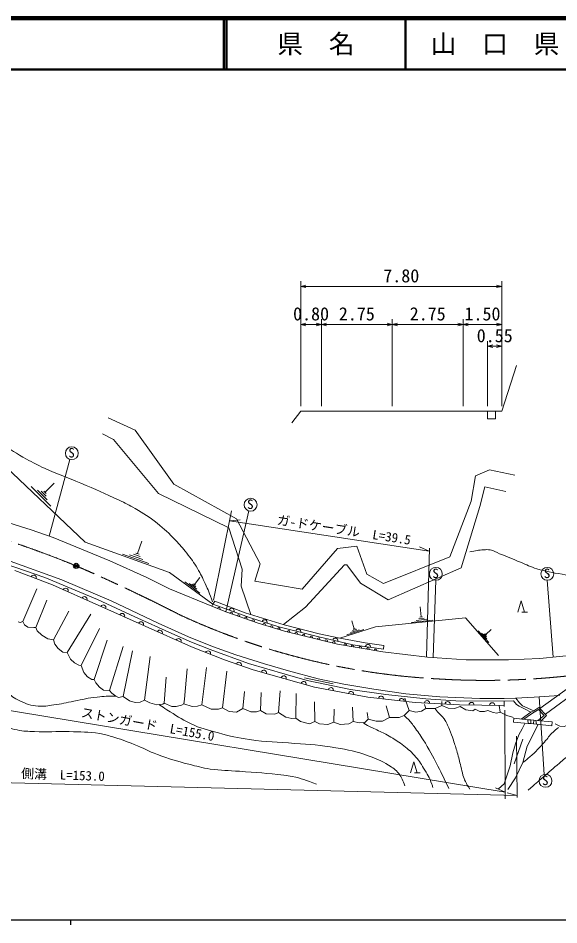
# Model space of a CAD drawing. Units: millimetres, scale not verified, with parts at other scales. Extents: x 40000 to 680000, y 20000 to 380000.
# Drawn here: x 257857 to 362756, y 204000 to 380000 of the extents above; entities that cross this region are included whole.
import ezdxf
from ezdxf.enums import TextEntityAlignment as Align

# ---------------------------------------------------------------- set-up
doc = ezdxf.new("R2010")
doc.units = ezdxf.units.MM
doc.header["$LTSCALE"] = 1000
doc.header["$PDMODE"] = 32
doc.header["$PDSIZE"] = 500
doc.linetypes.add('CHAIN', pattern=[18.5, 12, -1.5, 3.5, -1.5])
for name, color, linetype, lineweight in [('M-BGD', 7, 'Continuous', 13), ('M-BMK', 2, 'CHAIN', 13), ('M-BMK-SRVR', 3, 'Continuous', 25), ('M-STR-HTXT', 7, 'Continuous', 13), ('M-TTL', 2, 'Continuous', 140), ('M-TTL-BAND', 7, 'Continuous', 25), ('M-TTL-LINE', 7, 'Continuous', 50)]:
    doc.layers.add(name, color=color, linetype=linetype, lineweight=lineweight)
doc.layers.add('M-TTL-TXT', color=7, linetype='Continuous')
doc.styles.add('ＭＳ ゴシック', font='')
doc.styles.get('ＭＳ ゴシック').set_extended_font_data('MS Gothic')

msp = doc.modelspace()

# ---------------------------------------------------------------- linework, layer by layer
at = {"layer": 'M-BGD'}
for p, q in [((312687, 304701), (312687, 328941)), ((312687, 327941), (313687, 328191)), ((312687, 327941), (351687, 327941)), ((312687, 327941), (313687, 327691)), ((351687, 327941), (350687, 328191)), ((351687, 327941), (350687, 327691)), ((351687, 304701), (351687, 328941)), ((312687, 304701), (312687, 321554)), ((312687, 320554), (313687, 320804)), ((312687, 320554), (316687, 320554)), ((312687, 320554), (313687, 320304)), ((316687, 320554), (315687, 320804)), ((316687, 320554), (315687, 320304)), ((316687, 304701), (316687, 321554)), ((316687, 304701), (316687, 321554)), ((316687, 320554), (317687, 320804)), ((316687, 320554), (330437, 320554)), ((316687, 320554), (317687, 320304)), ((330437, 320554), (329437, 320804)), ((330437, 320554), (329437, 320304)), ((330437, 304701), (330437, 321554)), ((330437, 304701), (330437, 321554)), ((330437, 320554), (331437, 320804)), ((330437, 320554), (344187, 320554)), ((330437, 320554), (331437, 320304)), ((344187, 320554), (343187, 320804)), ((344187, 320554), (343187, 320304)), ((344187, 304701), (344187, 321554)), ((344187, 304701), (344187, 321554)), ((344187, 320554), (345187, 320804)), ((344187, 320554), (351687, 320554)), ((344187, 320554), (345187, 320304)), ((351687, 320554), (350687, 320804)), ((351687, 320554), (350687, 320304)), ((351687, 304701), (351687, 321554)), ((348937, 304701), (348937, 317318)), ((351687, 304701), (351687, 317318)), ((348937, 316318), (349937, 316568)), ((348937, 316318), (351687, 316318)), ((348937, 316318), (349937, 316068)), ((351687, 316318), (350687, 316568)), ((351687, 316318), (350687, 316068)), ((351687, 303701), (354564, 312581)), ((312687, 303701), (310922, 301441)), ((344187, 303701), (351687, 303701)), ((348937, 303701), (348937, 302201)), ((350437, 303701), (351687, 303701)), ((350437, 302201), (350437, 303701)), ((275346, 302404), (280575, 300012)), ((348937, 302201), (350437, 302201)), ((274200, 299307), (276328, 298213)), ((280575, 300012), (288034, 289513)), ((276328, 298213), (285084, 287754)), ((254172, 294101), (270874, 278292)), ((267902, 294354), (263873, 279431)), ((346610, 291134), (349285, 292323)), ((349285, 292323), (354204, 291269)), ((345718, 286243), (346610, 291134)), ((264222, 285264), (260366, 289099)), ((263061, 287953), (264850, 289753)), ((288034, 289513), (300236, 282824)), ((348394, 289026), (347421, 285189)), ((352447, 288108), (348394, 289026)), ((263514, 286480), (261586, 288397)), ((263287, 287216), (262323, 288175)), ((263302, 287713), (262820, 288192)), ((285084, 287754), (298704, 281065)), ((341583, 275433), (345718, 286243)), ((347421, 285189), (343772, 273271)), ((247979, 284509), (260383, 280678)), ((302632, 284341), (298143, 264760)), ((300236, 282824), (304816, 274109)), ((260383, 280678), (264639, 279158)), ((298704, 281065), (301290, 273068)), ((264639, 279158), (275645, 274658)), ((270874, 278292), (287251, 272373)), ((281004, 276065), (281863, 278453)), ((312964, 269163), (319815, 277028)), ((319815, 277028), (323544, 277514)), ((323544, 277514), (325504, 272082)), ((256331, 274574), (266337, 270959)), ((275645, 274658), (282820, 271435)), ((283195, 274122), (278078, 275962)), ((282038, 274923), (279480, 275843)), ((281521, 275494), (280242, 275954)), ((281324, 275950), (280685, 276180)), ((328720, 270244), (341583, 275433)), ((255366, 274105), (263014, 271402)), ((301290, 273068), (301154, 269717)), ((304816, 274109), (303803, 270744)), ((321166, 273879), (313626, 265650)), ((321653, 273879), (321166, 273879)), ((324247, 270352), (321653, 273879)), ((343772, 273271), (329638, 267069)), ((264540, 269979), (257217, 272790)), ((263014, 271402), (273283, 267139)), ((282820, 271435), (287225, 269246)), ((287251, 272373), (295643, 266277)), ((292089, 270073), (293115, 271435)), ((325504, 272082), (328720, 270244)), ((291511, 257953), (264540, 269979)), ((266337, 270959), (275883, 266885)), ((293108, 268389), (290189, 270590)), ((292525, 269134), (291066, 270234)), ((292307, 269604), (291577, 270154)), ((292271, 269936), (291906, 270211)), ((301154, 269717), (303008, 264243)), ((303803, 270744), (312964, 269163)), ((329638, 267069), (324247, 270352)), ((338864, 270885), (338344, 255880)), ((360492, 270885), (361653, 255981)), ((258795, 262879), (261490, 269247)), ((287225, 269246), (295435, 265829)), ((261281, 261717), (263436, 267017)), ((273283, 267139), (280499, 263761)), ((275883, 266885), (285004, 262568)), ((295435, 265829), (295643, 266277)), ((298143, 264760), (295435, 265829)), ((295643, 266277), (296041, 266817)), ((302910, 263614), (295643, 266277)), ((296041, 266817), (301903, 264583)), ((354818, 264723), (355467, 266886)), ((355467, 266886), (356116, 264723)), ((264713, 259312), (267692, 264909)), ((267362, 256853), (271949, 264301)), ((304440, 262571), (298143, 264760)), ((301903, 264583), (309459, 262259)), ((313626, 265650), (309363, 262288)), ((336068, 263770), (335858, 265717)), ((356657, 264723), (355575, 264723)), ((280499, 263761), (287687, 260572)), ((285004, 262568), (290923, 259879)), ((308450, 261858), (302910, 263614)), ((309547, 261004), (304440, 262571)), ((309459, 262259), (316269, 260493)), ((323056, 261462), (322572, 263008)), ((327181, 261831), (344653, 263574)), ((338243, 263161), (334072, 262711)), ((337171, 263327), (335085, 263102)), ((336619, 263548), (335576, 263436)), ((336329, 263798), (335807, 263742)), ((344653, 263574), (351058, 256257)), ((359085, 245982), (383385, 263566)), ((360134, 244891), (384203, 262582)), ((270093, 254320), (273611, 261504)), ((287687, 260572), (291498, 258870)), ((315936, 259966), (308450, 261858)), ((319844, 258491), (309547, 261004)), ((316269, 260493), (320233, 259664)), ((320233, 259664), (327181, 261831)), ((324919, 261317), (321607, 260282)), ((324022, 261279), (322366, 260761)), ((323539, 261371), (322711, 261112)), ((323263, 261527), (322849, 261397)), ((349168, 258809), (347097, 261056)), ((348800, 259509), (347765, 260632)), ((348691, 259928), (348173, 260489)), ((348711, 260206), (348452, 260487)), ((348582, 260347), (349631, 261313)), ((272627, 251606), (275151, 259234)), ((290923, 259879), (295571, 258014)), ((291498, 258870), (295092, 257437)), ((322800, 258371), (315936, 259966)), ((320233, 259664), (325151, 258750)), ((325151, 258750), (328773, 258236)), ((275552, 249480), (278232, 258059)), ((278254, 248351), (280016, 257207)), ((297889, 255413), (291511, 257953)), ((295092, 257437), (302578, 254735)), ((295571, 258014), (300111, 256420)), ((328627, 256977), (319844, 258491)), ((328718, 257507), (322800, 258371)), ((328627, 256977), (337248, 255950)), ((328773, 258236), (328718, 257507)), ((282362, 247606), (283461, 256072)), ((303456, 253521), (297889, 255413)), ((300111, 256420), (305624, 254663)), ((337248, 255950), (344788, 255464)), ((344788, 255464), (352976, 255464)), ((352976, 255464), (359057, 255707)), ((359057, 255707), (369299, 256788)), ((293508, 246717), (294366, 253964)), ((302578, 254735), (309685, 252654)), ((315320, 250170), (303456, 253521)), ((305624, 254663), (310299, 253339)), ((286205, 247053), (286542, 252100)), ((297472, 246129), (298338, 253235)), ((309685, 252654), (313901, 251438)), ((310299, 253339), (316082, 251772)), ((313405, 251978), (318945, 250816)), ((316082, 251772), (321028, 250718)), ((313901, 251438), (322306, 249708)), ((325670, 248197), (315320, 250170)), ((321028, 250718), (326838, 249745)), ((301417, 245966), (301784, 249303)), ((304894, 245624), (305027, 249100)), ((308372, 245192), (308675, 249424)), ((311705, 244129), (311797, 248938)), ((322306, 249708), (329177, 248688)), ((334859, 247170), (325670, 248197)), ((326838, 249745), (333081, 248853)), ((329177, 248688), (336960, 247850)), ((333081, 248853), (339648, 248286)), ((339648, 248286), (347431, 247961)), ((354349, 247988), (357971, 248204)), ((357971, 248204), (361835, 248448)), ((359918, 233175), (358933, 248265)), ((361835, 248448), (362970, 248583)), ((315398, 243480), (315323, 247276)), ((329883, 244273), (329275, 246526)), ((333739, 245588), (332869, 247985)), ((343506, 246711), (334859, 247170)), ((336928, 246002), (336680, 246796)), ((336960, 247850), (343716, 247445)), ((340062, 246579), (340058, 247364)), ((352152, 246592), (343506, 246711)), ((343716, 247445), (353931, 247499)), ((347431, 247961), (352133, 247961)), ((351344, 245289), (351191, 246605)), ((352133, 247961), (354349, 247988)), ((352152, 246384), (352152, 247490)), ((353931, 247499), (354553, 246742)), ((354425, 247993), (355123, 247077)), ((354553, 246742), (355066, 246445)), ((355066, 246445), (356120, 245905)), ((355123, 247077), (355700, 246501)), ((355700, 246501), (357898, 245564)), ((319127, 243354), (319141, 245850)), ((322875, 243444), (322735, 246283)), ((325793, 243895), (325545, 245202)), ((355457, 243958), (357337, 245283)), ((357468, 244954), (355968, 243903)), ((356120, 245905), (357337, 245283)), ((357337, 245283), (357898, 245564)), ((358813, 245782), (357468, 244954)), ((357898, 245564), (358873, 246203)), ((358681, 243647), (359918, 244653)), ((359918, 244653), (358813, 245782)), ((358873, 246203), (360374, 244641)), ((360374, 244641), (359327, 243587)), ((353963, 243332), (353990, 244116)), ((356774, 243089), (353963, 243332)), ((353990, 244116), (356747, 243819)), ((355639, 242062), (356125, 243089)), ((358712, 242923), (356603, 238692)), ((357314, 243792), (356747, 243819)), ((356747, 243819), (356774, 243089)), ((356774, 243089), (357287, 243089)), ((357314, 243792), (357287, 243089)), ((357287, 243089), (357855, 243008)), ((357882, 243711), (357314, 243792)), ((357882, 243711), (357855, 243008)), ((357855, 243008), (358395, 242954)), ((358287, 243684), (357882, 243711)), ((361476, 243386), (358287, 243684)), ((358287, 243684), (358395, 242954)), ((358395, 242954), (361422, 242657)), ((361422, 242657), (361476, 243386)), ((355017, 240873), (355639, 242062)), ((354116, 235260), (355792, 240071)), ((354369, 239143), (355017, 240873)), ((353855, 237414), (354369, 239143)), ((356603, 238692), (355765, 235530)), ((353288, 234901), (353855, 237414)), ((333980, 233486), (334629, 235649)), ((334629, 235649), (335278, 233486)), ((352504, 232522), (353288, 234901)), ((355765, 235530), (354333, 232531)), ((335819, 233486), (334737, 233486)), ((352153, 231360), (352504, 232522)), ((354333, 232531), (352873, 230261)), ((351018, 230414), (352153, 231360))]:
    msp.add_line(p, q, dxfattribs=at)
for points in [[(312687, 303701), (316687, 303701), (330437, 303701), (344187, 303701), (347937, 303701)], [(345187, 303701), (347937, 303701), (351687, 303701)], [(257849, 262852), (258281, 262717), (258795, 262879), (259065, 262258), (259741, 261771), (260876, 261690), (261281, 261717), (261578, 261042), (262470, 260231), (263632, 259501), (264713, 259312), (264983, 258501), (265605, 257664), (266497, 256961), (267362, 256853), (268015, 255545), (268783, 254849), (269660, 254404), (270093, 254320), (270633, 253011), (271294, 252146), (272123, 251630), (272627, 251606), (272939, 250957), (273612, 250164), (274423, 249540), (275552, 249480), (276044, 248963), (276825, 248399), (277353, 248122), (278254, 248351), (279479, 247462), (280560, 247162), (281521, 247210), (282362, 247606), (283407, 247077), (284788, 246741), (285917, 246861), (286205, 247053), (287695, 246417), (288511, 246357), (289568, 246621), (289989, 246933), (291622, 246357), (292667, 246441), (293508, 246717), (295298, 245864), (296727, 245852), (297472, 246129), (298769, 245426), (300210, 245318), (301417, 245966), (302967, 245354), (304084, 245372), (304894, 245624), (305975, 244976), (307633, 244921), (308372, 245192), (309777, 244309), (310966, 244057), (311705, 244129), (312605, 243498), (314353, 243048), (315398, 243480), (316335, 243030), (317938, 242886), (319127, 243354), (320352, 242904), (322028, 243048), (322875, 243444), (324064, 243192), (325091, 243300), (325793, 243895), (327289, 243534), (328514, 243552), (329883, 244273), (331775, 244237), (332730, 244615), (333739, 245588), (335000, 245318), (336081, 245480), (336928, 246002), (338765, 245966), (340062, 246579), (341270, 246075), (342495, 246020), (343594, 246381), (344693, 245732), (346098, 245570), (346548, 245876), (347452, 245441), (348349, 245425), (349006, 245626), (349999, 245225), (350719, 245113), (351344, 245289), (352673, 244649), (353746, 244328), (353874, 244280)], [(289989, 246933), (290109, 247803), (290636, 253681)], [(362025, 243030), (362958, 242543), (363768, 242503), (364782, 242867), (365876, 242867), (367052, 243070), (367579, 243557), (368633, 243151), (369687, 243151), (370579, 243394)]]:
    msp.add_lwpolyline(points, dxfattribs=at)
for centre in [(268270, 295548), (302953, 285549), (338899, 272135), (360515, 272135), (360171, 231951)]:
    msp.add_circle(centre, 1250, dxfattribs=at)
for centre, radius, start, end in [((260879, 271384), 500, 339.005, 159.005), ((267066, 268853), 500, 335.9683, 155.9683), ((270719, 267224), 500, 335.9683, 155.9683), ((274372, 265595), 500, 335.9683, 155.9683), ((278026, 263966), 500, 335.9683, 155.9683), ((296806, 265338), 254, 328.07017, 168.84788), ((299277, 264946), 500, 339.87587, 159.87587), ((299181, 264448), 254, 330.44167, 171.21939), ((300598, 263955), 254, 330.44167, 171.21939), ((281679, 262337), 500, 335.9683, 155.9683), ((302015, 263463), 254, 330.44167, 171.21939), ((303432, 262970), 254, 330.44167, 171.21939), ((305680, 262736), 500, 342.40758, 162.40758), ((305573, 262272), 254, 332.55103, 173.32874), ((285332, 260708), 500, 335.9683, 155.9683), ((307007, 261831), 254, 332.55103, 173.32874), ((308441, 261391), 254, 332.55103, 173.32874), ((310335, 260859), 254, 335.8938, 176.67151), ((311792, 260503), 254, 335.8938, 176.67151), ((312193, 260912), 500, 345.81784, 165.81784), ((288986, 259079), 500, 335.9683, 155.9683), ((313249, 260147), 254, 335.8938, 176.67151), ((314707, 259792), 254, 335.8938, 176.67151), ((316164, 259436), 254, 335.8938, 176.67151), ((317621, 259080), 254, 335.8938, 176.67151), ((319078, 258725), 254, 335.8938, 176.67151), ((319368, 259169), 500, 346.92304, 166.92304), ((294700, 256683), 500, 338.28236, 158.28236), ((321287, 258289), 254, 339.83464, 180.61235), ((322765, 258034), 254, 339.83464, 180.61235), ((324243, 257779), 254, 339.83464, 180.61235), ((325759, 257939), 500, 351.68684, 171.68684), ((325721, 257524), 254, 339.83464, 180.61235), ((327200, 257270), 254, 339.83464, 180.61235), ((300672, 254467), 500, 341.23194, 161.23194), ((305538, 252933), 500, 344.22713, 164.22713), ((309388, 251846), 500, 344.22713, 164.22713), ((313237, 250758), 500, 344.22713, 164.22713), ((318530, 249558), 500, 349.20883, 169.20883), ((322460, 248809), 500, 349.20883, 169.20883), ((328277, 247906), 500, 353.62282, 173.62282), ((332252, 247462), 500, 353.62282, 173.62282), ((337185, 247047), 500, 356.95902, 176.95902), ((341180, 246834), 500, 356.95902, 176.95902), ((345830, 246679), 500, 359.21075, 179.21075), ((349829, 246624), 500, 359.21075, 179.21075)]:
    msp.add_arc(centre, radius, start, end, dxfattribs=at)
for points, knots in [([(228128, 311878), (228533, 310897), (228656, 310569), (229132, 309806), (229535, 309159), (229779, 308800), (230294, 308238), (231306, 307135), (231984, 306608), (233213, 305752), (235204, 304363), (236440, 303735), (238672, 302779), (240224, 302114), (241132, 301825), (242752, 301347), (244540, 300820), (245587, 300688), (247373, 300158), (248753, 299749), (249522, 299497), (250860, 298969), (252279, 298408), (253067, 298066), (254427, 297374), (256468, 296336), (257460, 295479), (259481, 294402), (260826, 293684), (261578, 293274), (262967, 292645), (265692, 291411), (267298, 290906), (270047, 289726), (272948, 288482), (274576, 287788), (277425, 286429), (278669, 285836), (279363, 285493), (280560, 284808), (282297, 283813), (283258, 283211), (284830, 281970), (286313, 280800), (287055, 280031), (288370, 278673), (289275, 277738), (289751, 277181), (290559, 276160), (291444, 275042), (291899, 274379), (292640, 273160), (293299, 272075), (293590, 271420), (294126, 270269), (294756, 268916), (294928, 268425), (295558, 266728)], [0, 0, 0, 0, 1, 1, 1, 2, 2, 2, 3, 3, 3, 4, 4, 4, 5, 5, 5, 6, 6, 6, 7, 7, 7, 8, 8, 8, 9, 9, 9, 10, 10, 10, 11, 11, 11, 12, 12, 12, 13, 13, 13, 14, 14, 14, 15, 15, 15, 16, 16, 16, 17, 17, 17, 18, 18, 18, 19, 19, 19, 19]), ([(345478, 276395), (346704, 276650), (347096, 276775), (348153, 276801), (348660, 276813), (348954, 276878), (349450, 276774), (350187, 276619), (350537, 276327), (351234, 276044), (352826, 275396), (353720, 275037), (355315, 274395), (356549, 273898), (357200, 273502), (358476, 273125), (360351, 272572), (361442, 272404), (363368, 272071), (365089, 271774), (366059, 271615), (367800, 271477), (369211, 271364), (370006, 271306), (371421, 271342), (374034, 271408), (375496, 271540), (378096, 271801), (379854, 271977), (380825, 272195), (382582, 272369), (384014, 272510), (384821, 272538), (386258, 272612), (389484, 272777), (391300, 272619), (394527, 272774), (395013, 272797), (395298, 272739), (395771, 272855), (396332, 272993), (396609, 273187), (397149, 273395), (398134, 273777), (398651, 274105), (399677, 274356), (400034, 274444), (400166, 274482), (400597, 274551)], [0, 0, 0, 0, 1, 1, 1, 2, 2, 2, 3, 3, 3, 4, 4, 4, 5, 5, 5, 6, 6, 6, 7, 7, 7, 8, 8, 8, 9, 9, 9, 10, 10, 10, 11, 11, 11, 12, 12, 12, 13, 13, 13, 14, 14, 14, 15, 15, 15, 16, 16, 16, 16]), ([(95468, 275259), (95650, 274648), (95801, 274404), (96100, 273900), (96929, 272503), (97995, 272191), (99383, 271347), (101745, 269910), (103404, 269760), (106072, 269036), (109516, 268101), (111539, 267968), (115071, 267455), (118653, 266935), (120678, 266782), (124273, 266361), (126331, 266119), (127504, 266125), (129543, 265752), (131428, 265408), (132452, 265058), (134326, 264658), (135951, 264311), (136861, 264108), (138501, 263847), (139731, 263652), (140419, 263484), (141663, 263442), (143423, 263382), (144413, 263526), (146163, 263726), (148651, 264009), (150004, 264449), (152487, 264780), (154344, 265027), (155398, 265066), (157270, 265144), (160735, 265289), (162680, 264985), (166148, 265023), (168143, 265045), (169259, 265219), (171255, 265185), (172810, 265158), (173680, 265091), (175228, 264942), (177363, 264736), (178550, 264521), (180660, 264131), (182065, 263871), (182807, 263482), (184227, 263320), (185580, 263166), (186355, 263230), (187713, 263320), (189630, 263448), (190711, 263597), (192578, 264050), (195458, 264749), (197016, 265384), (199753, 266523), (201891, 267413), (202927, 268285), (205104, 269077), (207150, 269821), (208367, 270034), (210495, 270495), (212986, 271035), (214404, 271258), (216940, 271509), (218658, 271679), (219637, 271671), (221359, 271549), (224661, 271315), (226384, 270356), (229588, 269522), (230510, 269282), (231037, 269174), (231929, 268838), (234268, 267959), (235373, 266997), (237450, 265609), (238717, 264763), (239382, 264208), (240477, 263150), (241586, 262078), (242146, 261403), (243044, 260150), (244255, 258462), (244796, 257423), (245855, 255637), (247551, 252776), (248271, 251040), (250000, 248198), (250778, 246919), (251117, 246119), (252108, 244996), (252831, 244176), (253348, 243795), (254297, 243253), (255535, 242545), (256266, 242130), (257661, 241834), (258953, 241560), (259707, 241569), (261026, 241510), (263652, 241392), (265128, 241593), (267755, 241510), (270070, 241436), (271382, 241481), (273674, 241145), (274612, 241007), (275115, 240804), (276025, 240537), (277745, 240031), (278699, 239706), (280362, 239037), (282158, 238315), (283085, 237716), (284902, 237051), (287221, 236202), (288552, 235804), (290942, 235186), (292560, 234768), (293465, 234503), (295118, 234254), (297316, 233922), (298576, 233987), (300793, 233808), (304166, 233535), (306064, 233460), (309427, 233078), (310066, 233005), (310419, 232922), (311049, 232794), (312938, 232411), (313584, 232090), (315751, 231294)], [0, 0, 0, 0, 1, 1, 1, 2, 2, 2, 3, 3, 3, 4, 4, 4, 5, 5, 5, 6, 6, 6, 7, 7, 7, 8, 8, 8, 9, 9, 9, 10, 10, 10, 11, 11, 11, 12, 12, 12, 13, 13, 13, 14, 14, 14, 15, 15, 15, 16, 16, 16, 17, 17, 17, 18, 18, 18, 19, 19, 19, 20, 20, 20, 21, 21, 21, 22, 22, 22, 23, 23, 23, 24, 24, 24, 25, 25, 25, 26, 26, 26, 27, 27, 27, 28, 28, 28, 29, 29, 29, 30, 30, 30, 31, 31, 31, 32, 32, 32, 33, 33, 33, 34, 34, 34, 35, 35, 35, 36, 36, 36, 37, 37, 37, 38, 38, 38, 39, 39, 39, 40, 40, 40, 41, 41, 41, 42, 42, 42, 43, 43, 43, 44, 44, 44, 45, 45, 45, 46, 46, 46, 46]), ([(244796, 268555), (246164, 266398), (246533, 265826), (247578, 264036), (248494, 262469), (249054, 261614), (249848, 259982), (250780, 258071), (250959, 256852), (251835, 254915), (252407, 253651), (252702, 252918), (253456, 251753), (254146, 250688), (254619, 250127), (255564, 249281), (256480, 248460), (257042, 248013), (258159, 247497), (259477, 246887), (260277, 246558), (261726, 246443), (262913, 246349), (263585, 246528), (264766, 246686), (266299, 246892), (267136, 247137), (268658, 247416), (270430, 247740), (271405, 248047), (273198, 248227), (274609, 248368), (275124, 248388), (276825, 248399)], [0, 0, 0, 0, 1, 1, 1, 2, 2, 2, 3, 3, 3, 4, 4, 4, 5, 5, 5, 6, 6, 6, 7, 7, 7, 8, 8, 8, 9, 9, 9, 10, 10, 10, 11, 11, 11, 11]), ([(285171, 246782), (285904, 246280), (286109, 246153), (286717, 245761), (288454, 244640), (289426, 243992), (291284, 243085), (293297, 242103), (294561, 241858), (296716, 241248), (299043, 240588), (300377, 240303), (302769, 239950), (306154, 239452), (308092, 239554), (311498, 239234), (314622, 238941), (316400, 238954), (319484, 238383), (321969, 237923), (323400, 237727), (325767, 236842), (327353, 236250), (328283, 235945), (329700, 235018), (330546, 234464), (331057, 234149), (331686, 233356), (332333, 232541), (332492, 232056), (332861, 230965)], [0, 0, 0, 0, 1, 1, 1, 2, 2, 2, 3, 3, 3, 4, 4, 4, 5, 5, 5, 6, 6, 6, 7, 7, 7, 8, 8, 8, 9, 9, 9, 10, 10, 10, 10]), ([(338765, 245966), (338936, 245694), (338998, 245616), (339159, 245400), (339617, 244782), (340088, 244610), (340510, 243967), (340997, 243225), (341180, 242753), (341537, 241940), (341885, 241149), (342015, 240678), (342294, 239859), (342608, 238937), (342779, 238417), (343050, 237481), (343358, 236424), (343487, 235820), (343753, 234752), (343916, 234099), (343967, 233722), (344158, 233076), (344309, 232571), (344399, 232286), (344618, 231806), (344896, 231199), (345059, 230989), (345510, 230347)], [0, 0, 0, 0, 1, 1, 1, 2, 2, 2, 3, 3, 3, 4, 4, 4, 5, 5, 5, 6, 6, 6, 7, 7, 7, 8, 8, 8, 9, 9, 9, 9]), ([(324762, 243265), (325026, 243074), (325111, 243025), (325341, 242880), (326119, 242387), (326630, 242244), (327455, 241835), (328380, 241376), (328928, 241175), (329821, 240657), (330847, 240063), (331413, 239707), (332355, 238988), (333345, 238234), (333916, 237814), (334758, 236898), (335563, 236021), (335883, 235416), (336523, 234412), (337250, 233272), (337688, 232621), (338109, 231337), (338196, 231072), (338238, 230973), (338313, 230652)], [0, 0, 0, 0, 1, 1, 1, 2, 2, 2, 3, 3, 3, 4, 4, 4, 5, 5, 5, 6, 6, 6, 7, 7, 7, 8, 8, 8, 8]), ([(332730, 244615), (333003, 244404), (333080, 244327), (333295, 244129), (333912, 243561), (334177, 243158), (334673, 242481), (335386, 241508), (335795, 240967), (336429, 239941), (337629, 237999), (338220, 236861), (339267, 234833), (340140, 233142), (340414, 232571), (341402, 230455)], [0, 0, 0, 0, 1, 1, 1, 2, 2, 2, 3, 3, 3, 4, 4, 4, 5, 5, 5, 5]), ([(355765, 235530), (356437, 236025), (356625, 236189), (357154, 236638), (358346, 237648), (358902, 238338), (359959, 239488), (360637, 240227), (360891, 240760), (361634, 241434), (362028, 241792), (362179, 241926), (362688, 242299)], [0, 0, 0, 0, 1, 1, 1, 2, 2, 2, 3, 3, 3, 4, 4, 4, 4]), ([(356824, 230165), (358218, 231377), (358568, 231681), (359688, 232651), (360922, 233719), (361598, 234334), (362850, 235381), (363680, 236074), (364121, 236498), (365012, 237110), (366371, 238043), (367273, 238336), (368742, 239083), (369756, 239599), (370326, 239886), (371363, 240353), (372294, 240773), (372607, 240902), (373770, 241372)], [0, 0, 0, 0, 1, 1, 1, 2, 2, 2, 3, 3, 3, 4, 4, 4, 5, 5, 5, 6, 6, 6, 6])]:
    msp.add_open_spline(points, degree=3, knots=knots, dxfattribs=at)
at = {"layer": 'M-BMK'}
for centre, radius, start, end in [((192446, 86652), 202132, 67.71004, 83.92702), ((131463, -43702), 345947, 62.8552, 66.55328), ((346452, 387591), 136038, 245.15693, 267.01628), ((348496, 398592), 147139, 266.44462, 277.40918)]:
    msp.add_arc(centre, radius, start, end, dxfattribs=at)
at = {"layer": 'M-BMK-SRVR'}
msp.add_circle((269114, 273680), 500, dxfattribs=at)
msp.add_point((269114, 273680), dxfattribs=at)
at = {"layer": 'M-STR-HTXT'}
for p, q in [((295743, 267022), (299275, 284356)), ((298881, 282424), (300933, 282619)), ((298881, 282424), (337615, 276552)), ((337615, 276552), (335712, 277346)), ((337629, 277141), (337109, 255967)), ((352360, 228454), (352249, 245666)), ((354537, 240603), (354694, 228744)), ((197781, 233045), (354690, 229100)), ((352351, 229783), (350459, 230601)), ((354690, 229100), (352703, 229651))]:
    msp.add_line(p, q, dxfattribs=at)
msp.add_lwpolyline([(200761, 257829), (246307, 247224), (352351, 229783)], dxfattribs=at)
at = {"layer": 'M-TTL'}
msp.add_line((680000, 380000), (40000, 380000), dxfattribs=at)
at = {"layer": 'M-TTL-BAND'}
for p, q in [((40000, 205000), (579000, 205000)), ((268000, 205000), (268000, 204000))]:
    msp.add_line(p, q, dxfattribs=at)
at = {"layer": 'M-TTL-LINE'}
for p, q in [((297750, 380000), (297750, 370000)), ((298250, 380000), (298250, 370000)), ((333000, 380000), (333000, 370000)), ((40000, 370000), (680000, 370000))]:
    msp.add_line(p, q, dxfattribs=at)

# ---------------------------------------------------------------- texts
at = {"layer": 'M-BGD', "style": 'ＭＳ ゴシック'}
for s, p in [('7.80', (332187, 327941)), ('0.80', (314687, 320554)), ('2.75', (323562, 320554)), ('2.75', (337312, 320554)), ('1.50', (347937, 320554)), ('0.55', (350312, 316318))]:
    msp.add_text(s, height=2566, dxfattribs=at).set_placement(p, align=Align.BOTTOM_CENTER)
for p in [(267591, 294175), (302274, 284176), (338220, 270761), (359837, 270761), (359493, 230577)]:
    msp.add_text('S', height=1833, dxfattribs=at).set_placement(p, align=Align.BOTTOM_LEFT)
at = {"layer": 'M-STR-HTXT', "style": 'ＭＳ ゴシック'}
for s, rotation, p in [('ガ-ドケーブル\u3000L=39.5', 351.249, (321062, 280669)), ('ストンガード\u3000L=155.0', 349.636, (283012, 242928))]:
    msp.add_text(s, height=1833, rotation=rotation, dxfattribs=at).set_placement(p, align=Align.MIDDLE_CENTER)
msp.add_text('側溝\u3000L=153.0', height=1833, rotation=357.912, dxfattribs=at).set_placement((258393, 231961), align=Align.BOTTOM_LEFT)
at = {"layer": 'M-TTL-TXT', "style": 'ＭＳ ゴシック'}
for s, p in [('県\u3000名', (315625, 375000)), ('山\u3000口\u3000県', (350375, 375000))]:
    msp.add_text(s, height=3666, dxfattribs=at).set_placement(p, align=Align.MIDDLE_CENTER)

doc.saveas('drawing.dxf')
